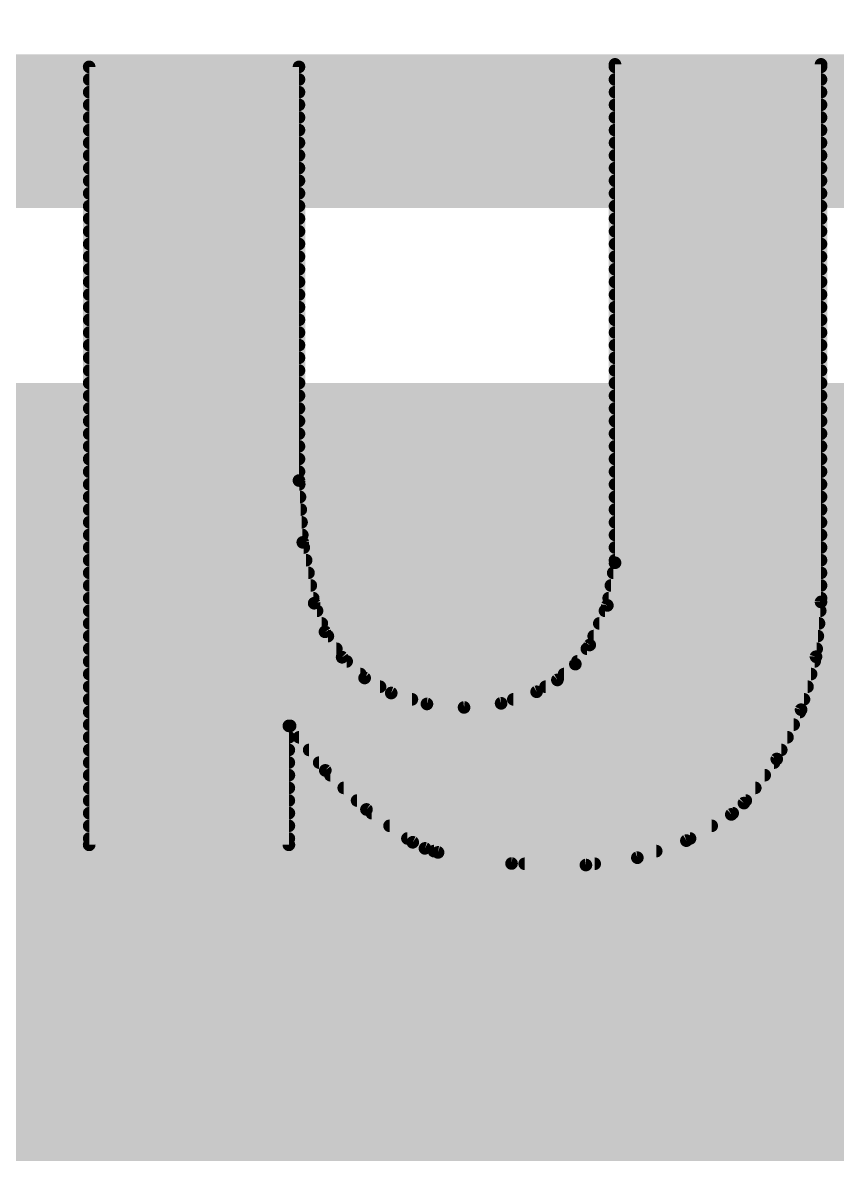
# Model space of a CAD drawing. Extents: x -128 to 56, y -3 to 18.
# Drawn here: x 27.753 to 29.39, y 10.618 to 12.89 of the extents above; entities that cross this region are included whole.
import ezdxf

# ---------------------------------------------------------------- set-up
doc = ezdxf.new("R2010")
doc.units = 0
for name, color, linetype in [('1', 12, 'CONTINUOUS'), ('16', 132, 'CONTINUOUS'), ('21', 53, 'CONTINUOUS'), ('22', 53, 'CONTINUOUS'), ('29', 253, 'CONTINUOUS'), ('31', 253, 'CONTINUOUS')]:
    doc.layers.add(name, color=color, linetype=linetype)

# ---------------------------------------------------------------- blocks, each defined once
blk = doc.blocks.new('RECT')
blk.add_solid([(-0.5, -0.5), (0.5, -0.5), (-0.5, 0.5), (0.5, 0.5)])

msp = doc.modelspace()

# ---------------------------------------------------------------- linework, layer by layer
at = {"layer": '1', "const_width": 0.254}
for points in [[(23.868, 15.116), (28.194, 10.79)], [(28.194, 10.79), (31.9074, 10.79)]]:
    msp.add_lwpolyline(points, dxfattribs=at)
at = {"layer": '1', "const_width": 0.127}
for points in [[(28.194, 10.8535, 1), (28.194, 10.7265)], [(28.1491, 10.7451, 1), (28.2389, 10.8349)]]:
    msp.add_lwpolyline(points, format="xyb", dxfattribs=at)
at = {"layer": '16', "const_width": 0.254}
msp.add_lwpolyline([(5.08, 12.7), (44.45, 12.7)], dxfattribs=at)
at = {"layer": '21', "const_width": 0.2032}
msp.add_lwpolyline([(26.694, 12.62), (29.694, 12.62)], dxfattribs=at)
at = {"layer": '22', "const_width": 0.0127}
for points in [[(28.9433, 12.8131, 1), (28.9433, 12.8004)], [(28.9497, 12.8067, 1), (28.9369, 12.8067)], [(29.3637, 12.8067, 1), (29.351, 12.8067)], [(29.3573, 12.8004, 1), (29.3573, 12.8131)], [(27.8931, 12.8016, 1), (27.8803, 12.8016)], [(27.8867, 12.8079, 1), (27.8867, 12.7953)], [(28.3147, 12.8016, 1), (28.302, 12.8016)], [(28.3083, 12.7953, 1), (28.3083, 12.8079)], [(28.9433, 12.8079, 1), (28.9433, 12.7953)], [(29.3573, 12.7953, 1), (29.3573, 12.8079)], [(27.8867, 12.7826, 1), (27.8867, 12.7699)], [(28.3083, 12.7699, 1), (28.3083, 12.7826)], [(28.9433, 12.7826, 1), (28.9433, 12.7699)], [(29.3573, 12.7699, 1), (29.3573, 12.7826)], [(27.8867, 12.7571, 1), (27.8867, 12.7445)], [(28.3083, 12.7445, 1), (28.3083, 12.7571)], [(28.9433, 12.7571, 1), (28.9433, 12.7445)], [(29.3573, 12.7445, 1), (29.3573, 12.7571)], [(27.8867, 12.7317, 1), (27.8867, 12.7191)], [(28.3083, 12.7191, 1), (28.3083, 12.7317)], [(28.9433, 12.7317, 1), (28.9433, 12.7191)], [(29.3573, 12.7191, 1), (29.3573, 12.7317)], [(27.8867, 12.7064, 1), (27.8867, 12.6937)], [(28.3083, 12.6937, 1), (28.3083, 12.7064)], [(28.9433, 12.7064, 1), (28.9433, 12.6937)], [(29.3573, 12.6937, 1), (29.3573, 12.7064)], [(27.8867, 12.6809, 1), (27.8867, 12.6683)], [(28.3083, 12.6683, 1), (28.3083, 12.6809)], [(28.9433, 12.6809, 1), (28.9433, 12.6683)], [(29.3573, 12.6683, 1), (29.3573, 12.6809)], [(27.8867, 12.6555, 1), (27.8867, 12.6429)], [(28.3083, 12.6429, 1), (28.3083, 12.6555)], [(28.9433, 12.6555, 1), (28.9433, 12.6429)], [(29.3573, 12.6429, 1), (29.3573, 12.6555)], [(27.8867, 12.6302, 1), (27.8867, 12.6175)], [(28.3083, 12.6175, 1), (28.3083, 12.6302)], [(28.9433, 12.6302, 1), (28.9433, 12.6175)], [(29.3573, 12.6175, 1), (29.3573, 12.6302)], [(27.8867, 12.6047, 1), (27.8867, 12.5921)], [(28.3083, 12.5921, 1), (28.3083, 12.6047)], [(28.9433, 12.6047, 1), (28.9433, 12.5921)], [(29.3573, 12.5921, 1), (29.3573, 12.6047)], [(27.8867, 12.5793, 1), (27.8867, 12.5667)], [(28.3083, 12.5667, 1), (28.3083, 12.5793)], [(28.9433, 12.5793, 1), (28.9433, 12.5667)], [(29.3573, 12.5667, 1), (29.3573, 12.5793)], [(27.8867, 12.554, 1), (27.8867, 12.5413)], [(28.3083, 12.5413, 1), (28.3083, 12.554)], [(28.9433, 12.554, 1), (28.9433, 12.5413)], [(29.3573, 12.5413, 1), (29.3573, 12.554)], [(27.8867, 12.5285, 1), (27.8867, 12.5159)], [(28.3083, 12.5159, 1), (28.3083, 12.5285)], [(28.9433, 12.5285, 1), (28.9433, 12.5159)], [(29.3573, 12.5159, 1), (29.3573, 12.5285)], [(27.8867, 12.5031, 1), (27.8867, 12.4905)], [(28.3083, 12.4905, 1), (28.3083, 12.5031)], [(28.9433, 12.5031, 1), (28.9433, 12.4905)], [(29.3573, 12.4905, 1), (29.3573, 12.5031)], [(27.8867, 12.4778, 1), (27.8867, 12.4651)], [(28.3083, 12.4651, 1), (28.3083, 12.4778)], [(28.9433, 12.4778, 1), (28.9433, 12.4651)], [(29.3573, 12.4651, 1), (29.3573, 12.4778)], [(27.8867, 12.4523, 1), (27.8867, 12.4397)], [(28.3083, 12.4397, 1), (28.3083, 12.4523)], [(28.9433, 12.4523, 1), (28.9433, 12.4397)], [(29.3573, 12.4397, 1), (29.3573, 12.4523)], [(27.8867, 12.4269, 1), (27.8867, 12.4143)], [(28.3083, 12.4143, 1), (28.3083, 12.4269)], [(28.9433, 12.4269, 1), (28.9433, 12.4143)], [(29.3573, 12.4143, 1), (29.3573, 12.4269)], [(27.8867, 12.4016, 1), (27.8867, 12.3889)], [(28.3083, 12.3889, 1), (28.3083, 12.4016)], [(28.9433, 12.4016, 1), (28.9433, 12.3889)], [(29.3573, 12.3889, 1), (29.3573, 12.4016)], [(27.8867, 12.3762, 1), (27.8867, 12.3635)], [(28.3083, 12.3635, 1), (28.3083, 12.3762)], [(28.9433, 12.3762, 1), (28.9433, 12.3635)], [(29.3573, 12.3635, 1), (29.3573, 12.3762)], [(27.8867, 12.3507, 1), (27.8867, 12.3381)], [(28.3083, 12.3381, 1), (28.3083, 12.3507)], [(28.9433, 12.3507, 1), (28.9433, 12.3381)], [(29.3573, 12.3381, 1), (29.3573, 12.3507)], [(27.8867, 12.3254, 1), (27.8867, 12.3127)], [(28.3083, 12.3127, 1), (28.3083, 12.3254)], [(28.9433, 12.3254, 1), (28.9433, 12.3127)], [(29.3573, 12.3127, 1), (29.3573, 12.3254)], [(27.8867, 12.3, 1), (27.8867, 12.2873)], [(28.3083, 12.2873, 1), (28.3083, 12.3)], [(28.9433, 12.3, 1), (28.9433, 12.2873)], [(29.3573, 12.2873, 1), (29.3573, 12.3)], [(27.8867, 12.2745, 1), (27.8867, 12.2619)], [(28.3083, 12.2619, 1), (28.3083, 12.2745)], [(28.9433, 12.2745, 1), (28.9433, 12.2619)], [(29.3573, 12.2619, 1), (29.3573, 12.2745)], [(27.8867, 12.2492, 1), (27.8867, 12.2365)], [(28.3083, 12.2365, 1), (28.3083, 12.2492)], [(28.9433, 12.2492, 1), (28.9433, 12.2365)], [(29.3573, 12.2365, 1), (29.3573, 12.2492)], [(27.8867, 12.2238, 1), (27.8867, 12.2111)], [(28.3083, 12.2111, 1), (28.3083, 12.2238)], [(28.9433, 12.2238, 1), (28.9433, 12.2111)], [(29.3573, 12.2111, 1), (29.3573, 12.2238)], [(27.8867, 12.1983, 1), (27.8867, 12.1857)], [(28.3083, 12.1857, 1), (28.3083, 12.1983)], [(28.9433, 12.1983, 1), (28.9433, 12.1857)], [(29.3573, 12.1857, 1), (29.3573, 12.1983)], [(27.8867, 12.173, 1), (27.8867, 12.1603)], [(28.3083, 12.1603, 1), (28.3083, 12.173)], [(28.9433, 12.173, 1), (28.9433, 12.1603)], [(29.3573, 12.1603, 1), (29.3573, 12.173)], [(27.8867, 12.1476, 1), (27.8867, 12.1349)], [(28.3083, 12.1349, 1), (28.3083, 12.1476)], [(28.9433, 12.1476, 1), (28.9433, 12.1349)], [(29.3573, 12.1349, 1), (29.3573, 12.1476)], [(27.8867, 12.1221, 1), (27.8867, 12.1095)], [(28.3083, 12.1095, 1), (28.3083, 12.1221)], [(28.9433, 12.1221, 1), (28.9433, 12.1095)], [(29.3573, 12.1095, 1), (29.3573, 12.1221)], [(27.8867, 12.0968, 1), (27.8867, 12.0841)], [(28.3083, 12.0841, 1), (28.3083, 12.0968)], [(28.9433, 12.0968, 1), (28.9433, 12.0841)], [(29.3573, 12.0841, 1), (29.3573, 12.0968)], [(27.8867, 12.0714, 1), (27.8867, 12.0587)], [(28.3083, 12.0587, 1), (28.3083, 12.0714)], [(28.9433, 12.0714, 1), (28.9433, 12.0587)], [(29.3573, 12.0587, 1), (29.3573, 12.0714)], [(27.8867, 12.0459, 1), (27.8867, 12.0333)], [(28.3083, 12.0333, 1), (28.3083, 12.0459)], [(28.9433, 12.0459, 1), (28.9433, 12.0333)], [(29.3573, 12.0333, 1), (29.3573, 12.0459)], [(27.8867, 12.0206, 1), (27.8867, 12.0079)], [(28.3083, 12.0079, 1), (28.3083, 12.0206)], [(28.9433, 12.0206, 1), (28.9433, 12.0079)], [(29.3573, 12.0079, 1), (29.3573, 12.0206)], [(27.8867, 11.9952, 1), (27.8867, 11.9825)], [(28.3083, 11.9825, 1), (28.3083, 11.9952)], [(28.9433, 11.9952, 1), (28.9433, 11.9825)], [(29.3573, 11.9825, 1), (29.3573, 11.9952)], [(28.3146, 11.9714, 1), (28.302, 11.9706)], [(28.302, 11.971, 1), (28.3147, 11.971)], [(27.8867, 11.9697, 1), (27.8867, 11.9571)], [(28.3088, 11.9571, 1), (28.3088, 11.9697)], [(28.9433, 11.9697, 1), (28.9433, 11.9571)], [(29.3573, 11.9571, 1), (29.3573, 11.9697)], [(27.8867, 11.9444, 1), (27.8867, 11.9317)], [(28.3103, 11.9317, 1), (28.3103, 11.9444)], [(28.9433, 11.9444, 1), (28.9433, 11.9317)], [(29.3573, 11.9317, 1), (29.3573, 11.9444)], [(27.8867, 11.919, 1), (27.8867, 11.9063)], [(28.3119, 11.9063, 1), (28.3119, 11.919)], [(28.9433, 11.919, 1), (28.9433, 11.9063)], [(29.3573, 11.9063, 1), (29.3573, 11.919)], [(27.8867, 11.8935, 1), (27.8867, 11.8809)], [(28.3135, 11.8809, 1), (28.3135, 11.8935)], [(28.9433, 11.8935, 1), (28.9433, 11.8809)], [(29.3573, 11.8809, 1), (29.3573, 11.8935)], [(27.8867, 11.8681, 1), (27.8867, 11.8555)], [(28.315, 11.8555, 1), (28.315, 11.8681)], [(28.9433, 11.8681, 1), (28.9433, 11.8555)], [(29.3573, 11.8555, 1), (29.3573, 11.8681)], [(27.8867, 11.8428, 1), (27.8867, 11.8301)], [(28.3222, 11.848, 1), (28.3097, 11.8457)], [(28.3096, 11.8465, 1), (28.3223, 11.8473)], [(28.3179, 11.8301, 1), (28.3179, 11.8428)], [(28.9433, 11.8428, 1), (28.9433, 11.8301)], [(29.3573, 11.8301, 1), (29.3573, 11.8428)], [(27.8867, 11.8173, 1), (27.8867, 11.8047)], [(28.3227, 11.8047, 1), (28.3227, 11.8173)], [(28.9433, 11.8173, 1), (28.9433, 11.8047)], [(28.9496, 11.8048, 1), (28.937, 11.807)], [(29.3573, 11.8047, 1), (29.3573, 11.8173)], [(27.8867, 11.7919, 1), (27.8867, 11.7793)], [(28.3274, 11.7793, 1), (28.3274, 11.7919)], [(28.9397, 11.7919, 1), (28.9397, 11.7793)], [(28.9369, 11.8059, 1), (28.9497, 11.8059)], [(29.3573, 11.7793, 1), (29.3573, 11.7919)], [(27.8867, 11.7666, 1), (27.8867, 11.7539)], [(28.3321, 11.7539, 1), (28.3321, 11.7666)], [(28.9351, 11.7666, 1), (28.9351, 11.7539)], [(29.3573, 11.7539, 1), (29.3573, 11.7666)], [(27.8867, 11.7411, 1), (27.8867, 11.7285)], [(28.3447, 11.7269, 1), (28.3329, 11.7223)], [(28.3326, 11.7234, 1), (28.345, 11.7258)], [(28.3369, 11.7285, 1), (28.3369, 11.7411)], [(28.9217, 11.7214, 1), (28.9342, 11.7191)], [(28.9338, 11.7177, 1), (28.9222, 11.7228)], [(28.9306, 11.7411, 1), (28.9306, 11.7285)], [(29.3636, 11.7266, 1), (29.351, 11.7278)], [(29.351, 11.7272, 1), (29.3637, 11.7272)], [(29.3573, 11.7285, 1), (29.3573, 11.7411)], [(27.8867, 11.7157, 1), (27.8867, 11.7031)], [(28.3446, 11.7031, 1), (28.3446, 11.7157)], [(28.9231, 11.7157, 1), (28.9231, 11.7031)], [(29.3557, 11.7031, 1), (29.3557, 11.7157)], [(27.8867, 11.6904, 1), (27.8867, 11.6777)], [(28.3542, 11.6777, 1), (28.3542, 11.6904)], [(28.9118, 11.6904, 1), (28.9118, 11.6777)], [(29.3533, 11.6777, 1), (29.3533, 11.6904)], [(27.8867, 11.6649, 1), (27.8867, 11.6523)], [(28.3659, 11.6707, 1), (28.3553, 11.6636)], [(28.3547, 11.6649, 1), (28.3665, 11.6694)], [(28.3664, 11.6523, 1), (28.3664, 11.6649)], [(28.9005, 11.6649, 1), (28.9005, 11.6523)], [(29.351, 11.6523, 1), (29.351, 11.6649)], [(27.8867, 11.6395, 1), (27.8867, 11.6269)], [(28.3835, 11.6269, 1), (28.3835, 11.6395)], [(28.8868, 11.6395, 1), (28.8868, 11.6269)], [(28.8867, 11.6434, 1), (28.8983, 11.6382)], [(28.8976, 11.637, 1), (28.8874, 11.6446)], [(29.3487, 11.6269, 1), (29.3487, 11.6395)], [(27.8867, 11.6142, 1), (27.8867, 11.6015)], [(28.3993, 11.6209, 1), (28.3907, 11.6115)], [(28.3897, 11.6126, 1), (28.4003, 11.6197)], [(28.4041, 11.6015, 1), (28.4041, 11.6142)], [(28.8678, 11.5976, 1), (28.8594, 11.6071)], [(28.8677, 11.6142, 1), (28.8677, 11.6015)], [(29.3409, 11.6178, 1), (29.3535, 11.6166)], [(29.3533, 11.6155, 1), (29.3411, 11.6189)], [(29.3445, 11.6015, 1), (29.3445, 11.6142)], [(27.8867, 11.5887, 1), (27.8867, 11.5761)], [(28.4316, 11.5761, 1), (28.4316, 11.5887)], [(28.841, 11.5887, 1), (28.841, 11.5761)], [(28.8586, 11.6062, 1), (28.8687, 11.5985)], [(29.3374, 11.5761, 1), (29.3374, 11.5887)], [(27.8867, 11.5633, 1), (27.8867, 11.5507)], [(28.4433, 11.58, 1), (28.437, 11.569)], [(28.4359, 11.5698, 1), (28.4445, 11.5792)], [(28.4712, 11.5507, 1), (28.4712, 11.5633)], [(28.8037, 11.5633, 1), (28.8037, 11.5507)], [(28.8234, 11.5753, 1), (28.8318, 11.5658)], [(28.8307, 11.5651, 1), (28.8244, 11.5761)], [(29.3302, 11.5507, 1), (29.3302, 11.5633)], [(28.4956, 11.5504, 1), (28.4918, 11.5382)], [(28.4906, 11.5388, 1), (28.4968, 11.5498)], [(28.7827, 11.5523, 1), (28.7889, 11.5413)], [(28.7878, 11.5408, 1), (28.7838, 11.5528)], [(27.8867, 11.538, 1), (27.8867, 11.5253)], [(28.5352, 11.5253, 1), (28.5352, 11.538)], [(28.566, 11.5287, 1), (28.5648, 11.5161)], [(28.5635, 11.5163, 1), (28.5672, 11.5285)], [(28.6393, 11.5217, 1), (28.6407, 11.5091)], [(28.6394, 11.5091, 1), (28.6406, 11.5217)], [(28.7125, 11.5297, 1), (28.7165, 11.5176)], [(28.7152, 11.5173, 1), (28.7138, 11.53)], [(28.739, 11.538, 1), (28.739, 11.5253)], [(29.3229, 11.5081, 1), (29.3115, 11.5137)], [(29.3231, 11.5253, 1), (29.3231, 11.538)], [(27.8867, 11.5125, 1), (27.8867, 11.4999)], [(29.3111, 11.5126, 1), (29.3234, 11.5092)], [(29.3149, 11.4999, 1), (29.3149, 11.5125)], [(27.8867, 11.4871, 1), (27.8867, 11.4745)], [(28.2944, 11.4783, 1), (28.2816, 11.4783)], [(28.288, 11.4847, 1), (28.288, 11.472)], [(28.2955, 11.4822, 1), (28.2855, 11.4744)], [(28.2905, 11.472, 1), (28.2905, 11.4847)], [(29.3024, 11.4745, 1), (29.3024, 11.4871)], [(27.8867, 11.4618, 1), (27.8867, 11.4491)], [(28.288, 11.4491, 1), (28.288, 11.4618)], [(28.3086, 11.4618, 1), (28.3086, 11.4491)], [(29.2899, 11.4491, 1), (29.2899, 11.4618)], [(27.8867, 11.4363, 1), (27.8867, 11.4237)], [(28.288, 11.4237, 1), (28.288, 11.4363)], [(28.3287, 11.4363, 1), (28.3287, 11.4237)], [(29.2774, 11.4237, 1), (29.2774, 11.4363)], [(27.8867, 11.4109, 1), (27.8867, 11.3983)], [(28.288, 11.3983, 1), (28.288, 11.4109)], [(28.3488, 11.4109, 1), (28.3488, 11.3983)], [(29.2627, 11.4146, 1), (29.2741, 11.409)], [(29.263, 11.3983, 1), (29.263, 11.4109)], [(29.2735, 11.408, 1), (29.2633, 11.4156)], [(27.8867, 11.3856, 1), (27.8867, 11.3729)], [(28.288, 11.3729, 1), (28.288, 11.3856)], [(28.3656, 11.3935, 1), (28.3568, 11.3843)], [(28.3562, 11.385, 1), (28.3662, 11.3929)], [(28.3715, 11.3856, 1), (28.3715, 11.3729)], [(29.2441, 11.3729, 1), (29.2441, 11.3856)], [(27.8867, 11.3601, 1), (27.8867, 11.3475)], [(28.288, 11.3475, 1), (28.288, 11.3601)], [(28.3982, 11.3601, 1), (28.3982, 11.3475)], [(29.2252, 11.3475, 1), (29.2252, 11.3601)], [(27.8867, 11.3347, 1), (27.8867, 11.3221)], [(28.288, 11.3221, 1), (28.288, 11.3347)], [(28.425, 11.3347, 1), (28.425, 11.3221)], [(29.2062, 11.3221, 1), (29.2062, 11.3347)], [(28.4476, 11.3157, 1), (28.4402, 11.3053)], [(28.4395, 11.3059, 1), (28.4483, 11.3151)], [(29.1973, 11.3271, 1), (29.2075, 11.3195)], [(29.2066, 11.3186, 1), (29.1982, 11.328)], [(27.8867, 11.3094, 1), (27.8867, 11.2967)], [(28.288, 11.2967, 1), (28.288, 11.3094)], [(28.4545, 11.3094, 1), (28.4545, 11.2967)], [(29.1728, 11.3052, 1), (29.1812, 11.2958)], [(29.1802, 11.295, 1), (29.1738, 11.306)], [(29.1798, 11.2967, 1), (29.1798, 11.3094)], [(27.8867, 11.284, 1), (27.8867, 11.2713)], [(28.288, 11.2713, 1), (28.288, 11.284)], [(28.4903, 11.284, 1), (28.4903, 11.2713)], [(29.1377, 11.2713, 1), (29.1377, 11.284)], [(27.8867, 11.2459, 1), (27.8867, 11.2332)], [(27.8867, 11.2585, 1), (27.8867, 11.2459)], [(28.288, 11.2459, 1), (28.288, 11.2585)], [(28.288, 11.2332, 1), (28.288, 11.2459)], [(28.5262, 11.2585, 1), (28.5262, 11.2459)], [(28.5397, 11.2503, 1), (28.5341, 11.2389)], [(28.5332, 11.2394, 1), (28.5406, 11.2498)], [(29.0836, 11.2534, 1), (29.09, 11.2424)], [(29.0889, 11.2419, 1), (29.0847, 11.2539)], [(29.0942, 11.2459, 1), (29.0942, 11.2585)], [(27.8803, 11.2395, 1), (27.8931, 11.2395)], [(28.2816, 11.2395, 1), (28.2944, 11.2395)], [(28.5633, 11.2384, 1), (28.5596, 11.2263)], [(28.5586, 11.2267, 1), (28.5643, 11.238)], [(28.5796, 11.2332, 1), (28.5796, 11.2205)], [(28.5887, 11.2306, 1), (28.5867, 11.218)], [(28.5858, 11.2182, 1), (28.5896, 11.2304)], [(29.0261, 11.2205, 1), (29.0261, 11.2332)], [(28.7356, 11.2083, 1), (28.7353, 11.1956)], [(28.7345, 11.1957, 1), (28.7364, 11.2082)], [(28.7618, 11.2078, 1), (28.7618, 11.1951)], [(28.884, 11.2052, 1), (28.8858, 11.1926)], [(28.8848, 11.1926, 1), (28.885, 11.2052)], [(28.9025, 11.1951, 1), (28.9025, 11.2078)], [(28.9862, 11.2196, 1), (28.9903, 11.2076)], [(28.9891, 11.2073, 1), (28.9873, 11.2199)]]:
    msp.add_lwpolyline(points, format="xyb", dxfattribs=at)
at = {"layer": '22', "const_width": 0.0254}
for points in [[(28.9433, 11.8059), (28.9433, 12.8067)], [(28.9433, 12.8067), (29.3573, 12.8067)], [(29.3573, 12.8067), (29.3573, 11.7272)], [(27.8867, 11.2395), (27.8867, 12.8016)], [(27.8867, 12.8016), (28.3083, 12.8016)], [(28.3083, 12.8016), (28.3083, 11.971)], [(28.9433, 12.8016), (29.3573, 12.8016)], [(27.8867, 12.7762), (28.3083, 12.7762)], [(28.9433, 12.7762), (29.3573, 12.7762)], [(27.8867, 12.7508), (28.3083, 12.7508)], [(28.9433, 12.7508), (29.3573, 12.7508)], [(27.8867, 12.7254), (28.3083, 12.7254)], [(28.9433, 12.7254), (29.3573, 12.7254)], [(27.8867, 12.7), (28.3083, 12.7)], [(28.9433, 12.7), (29.3573, 12.7)], [(27.8867, 12.6746), (28.3083, 12.6746)], [(28.9433, 12.6746), (29.3573, 12.6746)], [(27.8867, 12.6492), (28.3083, 12.6492)], [(28.9433, 12.6492), (29.3573, 12.6492)], [(27.8867, 12.6238), (28.3083, 12.6238)], [(28.9433, 12.6238), (29.3573, 12.6238)], [(27.8867, 12.5984), (28.3083, 12.5984)], [(28.9433, 12.5984), (29.3573, 12.5984)], [(27.8867, 12.573), (28.3083, 12.573)], [(28.9433, 12.573), (29.3573, 12.573)], [(27.8867, 12.5476), (28.3083, 12.5476)], [(28.9433, 12.5476), (29.3573, 12.5476)], [(27.8867, 12.5222), (28.3083, 12.5222)], [(28.9433, 12.5222), (29.3573, 12.5222)], [(27.8867, 12.4968), (28.3083, 12.4968)], [(28.9433, 12.4968), (29.3573, 12.4968)], [(27.8867, 12.4714), (28.3083, 12.4714)], [(28.9433, 12.4714), (29.3573, 12.4714)], [(27.8867, 12.446), (28.3083, 12.446)], [(28.9433, 12.446), (29.3573, 12.446)], [(27.8867, 12.4206), (28.3083, 12.4206)], [(28.9433, 12.4206), (29.3573, 12.4206)], [(27.8867, 12.3952), (28.3083, 12.3952)], [(28.9433, 12.3952), (29.3573, 12.3952)], [(27.8867, 12.3698), (28.3083, 12.3698)], [(28.9433, 12.3698), (29.3573, 12.3698)], [(27.8867, 12.3444), (28.3083, 12.3444)], [(28.9433, 12.3444), (29.3573, 12.3444)], [(27.8867, 12.319), (28.3083, 12.319)], [(28.9433, 12.319), (29.3573, 12.319)], [(27.8867, 12.2936), (28.3083, 12.2936)], [(28.9433, 12.2936), (29.3573, 12.2936)], [(27.8867, 12.2682), (28.3083, 12.2682)], [(28.9433, 12.2682), (29.3573, 12.2682)], [(27.8867, 12.2428), (28.3083, 12.2428)], [(28.9433, 12.2428), (29.3573, 12.2428)], [(27.8867, 12.2174), (28.3083, 12.2174)], [(28.9433, 12.2174), (29.3573, 12.2174)], [(27.8867, 12.192), (28.3083, 12.192)], [(28.9433, 12.192), (29.3573, 12.192)], [(27.8867, 12.1666), (28.3083, 12.1666)], [(28.9433, 12.1666), (29.3573, 12.1666)], [(27.8867, 12.1412), (28.3083, 12.1412)], [(28.9433, 12.1412), (29.3573, 12.1412)], [(27.8867, 12.1158), (28.3083, 12.1158)], [(28.9433, 12.1158), (29.3573, 12.1158)], [(27.8867, 12.0904), (28.3083, 12.0904)], [(28.9433, 12.0904), (29.3573, 12.0904)], [(27.8867, 12.065), (28.3083, 12.065)], [(28.9433, 12.065), (29.3573, 12.065)], [(27.8867, 12.0396), (28.3083, 12.0396)], [(28.9433, 12.0396), (29.3573, 12.0396)], [(27.8867, 12.0142), (28.3083, 12.0142)], [(28.9433, 12.0142), (29.3573, 12.0142)], [(27.8867, 11.9888), (28.3083, 11.9888)], [(28.9433, 11.9888), (29.3573, 11.9888)], [(28.3083, 11.971), (28.316, 11.8469)], [(27.8867, 11.9634), (28.3088, 11.9634)], [(28.9433, 11.9634), (29.3573, 11.9634)], [(27.8867, 11.938), (28.3103, 11.938)], [(28.9433, 11.938), (29.3573, 11.938)], [(27.8867, 11.9126), (28.3119, 11.9126)], [(28.9433, 11.9126), (29.3573, 11.9126)], [(27.8867, 11.8872), (28.3135, 11.8872)], [(28.9433, 11.8872), (29.3573, 11.8872)], [(27.8867, 11.8618), (28.315, 11.8618)], [(28.9433, 11.8618), (29.3573, 11.8618)], [(27.8867, 11.8364), (28.3179, 11.8364)], [(28.316, 11.8469), (28.3388, 11.7246)], [(28.9433, 11.8364), (29.3573, 11.8364)], [(27.8867, 11.811), (28.3227, 11.811)], [(28.928, 11.7202), (28.9433, 11.8059)], [(28.9433, 11.811), (29.3573, 11.811)], [(27.8867, 11.7856), (28.3274, 11.7856)], [(28.9397, 11.7856), (29.3573, 11.7856)], [(27.8867, 11.7602), (28.3321, 11.7602)], [(28.9351, 11.7602), (29.3573, 11.7602)], [(27.8867, 11.7348), (28.3369, 11.7348)], [(28.3388, 11.7246), (28.3606, 11.6671)], [(28.8925, 11.6408), (28.928, 11.7202)], [(28.9306, 11.7348), (29.3573, 11.7348)], [(29.3573, 11.7272), (29.3472, 11.6172)], [(27.8867, 11.7094), (28.3446, 11.7094)], [(28.9231, 11.7094), (29.3557, 11.7094)], [(27.8867, 11.684), (28.3542, 11.684)], [(28.9118, 11.684), (29.3533, 11.684)], [(27.8867, 11.6586), (28.3664, 11.6586)], [(28.3606, 11.6671), (28.395, 11.6162)], [(28.9005, 11.6586), (29.351, 11.6586)], [(27.8867, 11.6332), (28.3835, 11.6332)], [(28.8636, 11.6024), (28.8925, 11.6408)], [(28.8868, 11.6332), (29.3487, 11.6332)], [(27.8867, 11.6078), (28.4041, 11.6078)], [(28.395, 11.6162), (28.4402, 11.5745)], [(28.8276, 11.5706), (28.8636, 11.6024)], [(28.8677, 11.6078), (29.3445, 11.6078)], [(29.3472, 11.6172), (29.3172, 11.5109)], [(27.8867, 11.5824), (28.4316, 11.5824)], [(28.841, 11.5824), (29.3374, 11.5824)], [(27.8867, 11.557), (28.4712, 11.557)], [(28.4402, 11.5745), (28.4937, 11.5443)], [(28.7858, 11.5468), (28.8276, 11.5706)], [(28.8037, 11.557), (29.3302, 11.557)], [(28.4937, 11.5443), (28.5654, 11.5224)], [(28.7145, 11.5237), (28.7858, 11.5468)], [(27.8867, 11.5316), (28.5352, 11.5316)], [(28.5654, 11.5224), (28.64, 11.5154)], [(28.64, 11.5154), (28.7145, 11.5237)], [(28.739, 11.5316), (29.3231, 11.5316)], [(29.3172, 11.5109), (29.2684, 11.4118)], [(27.8867, 11.5062), (29.3149, 11.5062)], [(27.8867, 11.4808), (29.3024, 11.4808)], [(28.2905, 11.4783), (28.288, 11.4783)], [(28.288, 11.4783), (28.288, 11.2395)], [(28.3612, 11.3889), (28.2905, 11.4783)], [(27.8867, 11.4554), (28.288, 11.4554)], [(28.3086, 11.4554), (29.2899, 11.4554)], [(27.8867, 11.43), (28.288, 11.43)], [(28.3287, 11.43), (29.2774, 11.43)], [(27.8867, 11.4046), (28.288, 11.4046)], [(28.3488, 11.4046), (29.263, 11.4046)], [(29.2684, 11.4118), (29.2024, 11.3233)], [(27.8867, 11.3792), (28.288, 11.3792)], [(28.4439, 11.3105), (28.3612, 11.3889)], [(28.3715, 11.3792), (29.2441, 11.3792)], [(27.8867, 11.3538), (28.288, 11.3538)], [(28.3982, 11.3538), (29.2252, 11.3538)], [(27.8867, 11.3284), (28.288, 11.3284)], [(28.425, 11.3284), (29.2062, 11.3284)], [(28.5369, 11.2446), (28.4439, 11.3105)], [(29.2024, 11.3233), (29.177, 11.3005)], [(27.8867, 11.303), (28.288, 11.303)], [(28.4545, 11.303), (29.1798, 11.303)], [(29.177, 11.3005), (29.0868, 11.2479)], [(27.8867, 11.2776), (28.288, 11.2776)], [(28.4903, 11.2776), (29.1377, 11.2776)], [(27.8867, 11.2522), (28.288, 11.2522)], [(28.288, 11.2395), (27.8867, 11.2395)], [(28.5262, 11.2522), (29.0942, 11.2522)], [(28.5615, 11.2323), (28.5369, 11.2446)], [(29.0868, 11.2479), (28.9882, 11.2136)], [(28.5877, 11.2243), (28.5615, 11.2323)], [(28.5796, 11.2268), (29.0261, 11.2268)], [(28.7355, 11.2019), (28.5877, 11.2243)], [(28.8849, 11.1989), (28.7355, 11.2019)], [(28.7618, 11.2014), (28.9025, 11.2014)], [(28.9882, 11.2136), (28.8849, 11.1989)]]:
    msp.add_lwpolyline(points, dxfattribs=at)

# ---------------------------------------------------------------- block references
at = {"layer": '1', "xscale": 2.55, "yscale": 2.7, "rotation": 270}
msp.add_blockref('RECT', (28.194, 10.79), dxfattribs=at)
at = {"layer": '29', "xscale": 2.7532, "yscale": 2.9032, "rotation": 270}
msp.add_blockref('RECT', (28.194, 10.79), dxfattribs=at)
at = {"layer": '31', "xscale": 2.55, "yscale": 2.7, "rotation": 270}
msp.add_blockref('RECT', (28.194, 10.79), dxfattribs=at)

doc.saveas('drawing.dxf')
